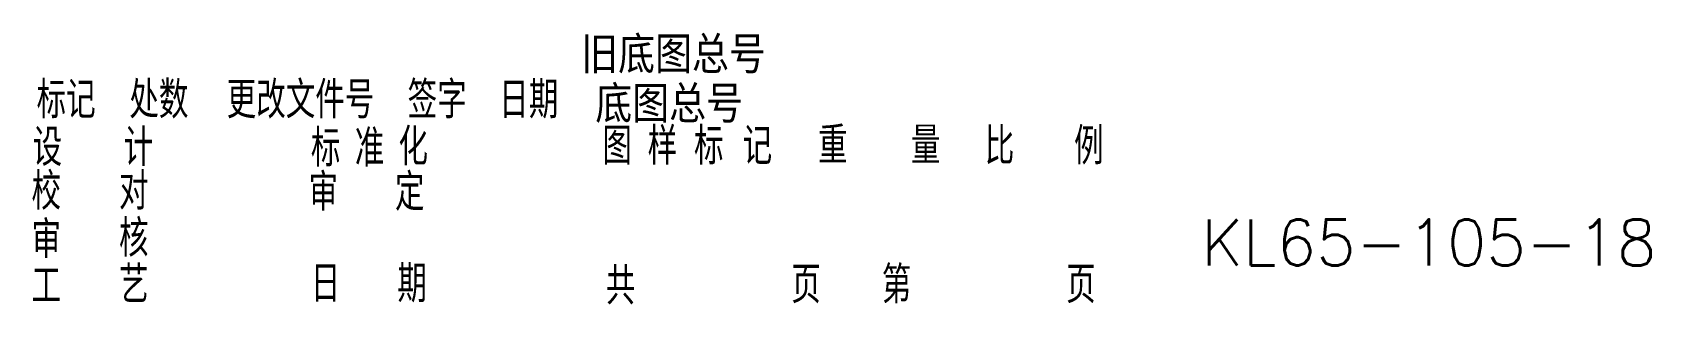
# Model space of a CAD drawing. Header units: millimetres. Extents: x 1188 to 14709, y -1491 to 2629.
# Drawn here: x 8286.8 to 8462, y -451.1 to -421.7 of the extents above; entities that cross this region are included whole.
import ezdxf

# ---------------------------------------------------------------- set-up
doc = ezdxf.new("R2010")
doc.units = ezdxf.units.MM
doc.layers.get('0').update_dxf_attribs({"lineweight": 50})
doc.layers.add('1', color=3, linetype='Continuous', lineweight=15)
doc.styles.add('GB2312', font='')
doc.styles.add('HZ', font='txt', dxfattribs={"width": 0.8, "bigfont": 'hztxt'})
doc.styles.add('HZTXT', font='txt', dxfattribs={"bigfont": 'HZTXT'})
doc.styles.get('GB2312').set_extended_font_data('FangSong_GB2312')

msp = doc.modelspace()

# ---------------------------------------------------------------- texts
at = {"color": 3, "insert": (8413.40698, -441.93589), "char_height": 5, "width": 36.1292, "attachment_point": 1, "style": 'GB2312'}
msp.add_mtext('{\\Ftxt,hztxt|c134;KL65-105-18}', dxfattribs=at)
at = {"layer": '1', "style": 'HZTXT'}
for s, p in [('旧底图总号', (8346.24669, -426.14135)), ('底图总号', (8347.77223, -431.47804))]:
    msp.add_text(s, height=4, dxfattribs=at).set_placement(p)
at = {"layer": '1', "style": 'HZ', "width": 0.8}
for s, p in [('标记', (8287.27454, -431.0086)), ('处数', (8297.31874, -431.0086)), ('更改文件号', (8307.85655, -431.0086)), ('签字', (8327.45134, -431.0086)), ('日期', (8337.37305, -431.0086)), ('设', (8286.84471, -436.14731)), ('计', (8296.71076, -436.14731)), ('标', (8316.97878, -436.23067)), ('准', (8321.72807, -436.23067)), ('化', (8326.45881, -436.08369)), ('图', (8348.54205, -436.00578)), ('样', (8353.44166, -436.00578)), ('标', (8358.46376, -436.00578)), ('记', (8363.73084, -436.00578)), ('重', (8371.89558, -435.93377)), ('量', (8381.94523, -435.93377)), ('比', (8389.94376, -436.00578)), ('例', (8399.62048, -436.00578)), ('校', (8286.72222, -440.89036)), ('对', (8296.20225, -440.89036)), ('审', (8316.72452, -440.98974)), ('定', (8326.08206, -440.98974)), ('核', (8296.20225, -445.97089)), ('审', (8286.72222, -446.11787)), ('艺', (8296.20225, -450.99187)), ('日', (8316.97878, -450.90074)), ('期', (8326.33632, -450.90074)), ('共', (8348.90952, -451.14429)), ('第', (8378.79714, -450.99732)), ('工', (8286.72222, -451.13885)), ('页', (8368.99792, -450.99732)), ('页', (8398.76305, -450.99732))]:
    msp.add_text(s, height=4, dxfattribs=at).set_placement(p)

doc.saveas('drawing.dxf')
